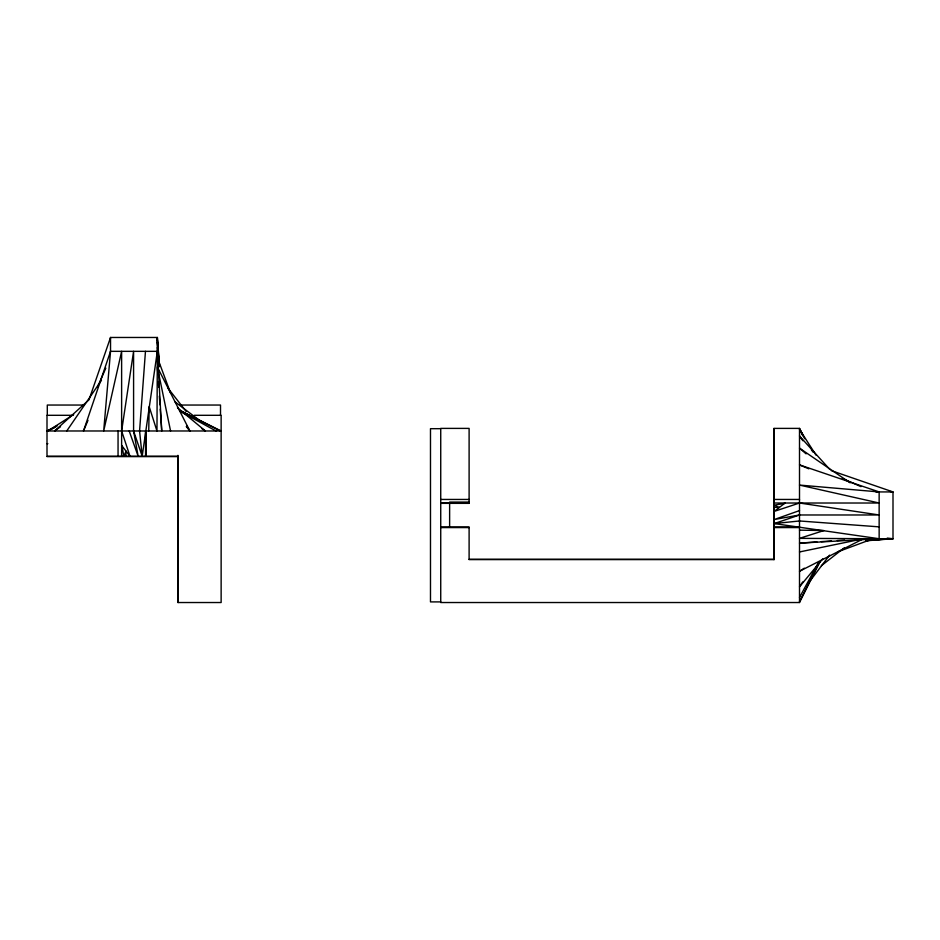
<?xml version="1.0" encoding="UTF-8"?>
<svg xmlns="http://www.w3.org/2000/svg" width="940" height="940" viewBox="0 0 940 940"><rect width="100%" height="100%" fill="white"/><g stroke="black" fill="none" stroke-linecap="round" stroke-linejoin="round"><path stroke-width="1.41" d="M125.937 456.241L126.019 451.106L123.775 456.241L122.047 445.96M148.743 430.978L149.166 406.573L156.968 430.978L157.344 351.337L110.532 351.337L83.496 430.978L87.996 420.309M145.465 351.337L139.567 430.978L142.187 456.241L157.344 351.337L161.739 430.978L160.235 409.17M110.532 351.337L103.682 430.978L121.624 351.337L121.624 456.241M110.133 340.351L110.532 337.472L157.344 337.472L159.565 366.694M89.171 399.347L110.532 337.472L110.532 351.724M97.619 386.845L105.832 368.128M440.731 503.346L469.107 503.346L469.107 428.393L440.731 428.393L440.731 602.528L799.505 602.528L819.668 562.167M799.505 601.659L819.668 561.85M799.505 597.452L818.211 562.99M802.69 581.989L799.505 586.795L822.723 558.854M66.752 430.978L101.45 380.289M809.234 582.048L829.585 555.129M89.018 399.794L54.602 430.978L60.548 426.725M821.384 565.692L844.425 547.726M785.065 503.018L774.231 511.384L799.505 503.018L879.147 514.979L799.505 514.979L774.231 519.538L799.505 510.585M804.334 568.183L799.505 571.273L862.156 539.407M73.672 414.528L47.858 430.978L54.391 427.653M47.294 430.978L56.318 426.419M57.375 425.773L47 430.978L221.135 430.978L179.481 410.157M837.634 551.874L871.686 539.243M808.835 468.825L799.505 464.889L879.147 491.926L879.147 538.738L774.231 523.58L799.505 514.979M799.505 551.956L862.039 539.031M784.512 503.44L774.231 505.168L779.377 507.412L774.231 507.33M774.231 523.58L799.505 520.971L879.147 526.858M865.74 540.206L883.024 538.738M866.245 540.488L888.006 538.738M865.952 540.653L890.509 538.738M866.704 540.735L893 538.738L893 491.926L831.125 470.564M816.942 541.934L799.505 543.132L879.147 538.738L799.505 538.361L823.91 530.56L799.505 530.148M821.313 541.628L831.489 540.935M837.293 540.535L844.567 540.042M854.742 539.337L859.101 539.043M875.469 539.419L884.235 539.078M887.16 538.972L893 538.738L887.243 538.08M83.695 405.046L47.294 405.046L47.294 415.304M179.963 405.046L220.512 405.046L220.512 415.304M72.956 415.304L47 415.304L47 456.241L178.201 456.241L178.201 602.528M194.275 415.304L221.135 415.304L221.135 602.528L177.907 602.528L177.907 455.336M804.711 438.769L799.505 428.393L774.231 428.393L774.231 559.594L469.107 559.594L469.107 526.952L440.731 526.952M440.731 428.687L430.485 428.687L430.485 601.905L440.731 601.905M47 443.668L47.858 443.668M47 456.605L178.201 456.605M875.904 491.926L893 491.926L890.121 491.526M440.731 499.446L469.107 499.446M774.231 499.446L799.505 499.446M469.107 502.078L449.626 502.078L449.626 527.046M469.107 503.018L440.731 503.018L449.626 503.346M774.231 503.018L879.147 503.018L799.505 485.075L879.147 491.926M774.231 526.952L799.505 526.952M440.731 527.575L469.107 527.575M774.231 527.575L799.505 527.575M873.048 538.738L893 538.738M469.107 559.3L773.879 559.3M842.299 478.425L861.016 486.638M180.457 410.804L220.266 430.978M180.327 411.567L216.059 430.978M201.795 428.581L205.402 430.978L177.46 407.748M850.195 482.843L799.505 448.145L806.109 453.856M174.899 401.768L200.655 421.238M829.715 469.342L799.505 435.995L802.901 440.754M186.273 426.537L189.88 430.978L157.344 367.011L170.563 430.978M168.131 388.349L186.096 411.391M121.624 445.419L129.99 456.241L121.624 430.978L133.586 351.337L133.586 430.978L138.145 456.241L129.191 430.978M811.396 449.837L813.1 452.175M186.778 426.149L189.88 430.978M815.943 455.066L799.505 429.263L802.819 435.784M799.505 428.687L802.76 435.138M157.344 357.423L170.481 392.838M133.586 430.978L142.187 456.241M157.344 347.447L158.696 363.298M157.344 342.465L158.978 362.781M157.344 339.974L159.154 363.087M157.45 368.468L157.65 371.37M158.343 381.546L158.743 387.362M159.342 396.081L159.941 404.811M157.908 352.089L157.344 337.472L157.344 354.58M799.505 428.393L799.505 602.528M773.879 428.393L773.879 559.594M146.182 430.978L146.182 456.241M145.559 430.978L145.559 456.241M118.052 430.978L118.052 456.241"/></g></svg>
